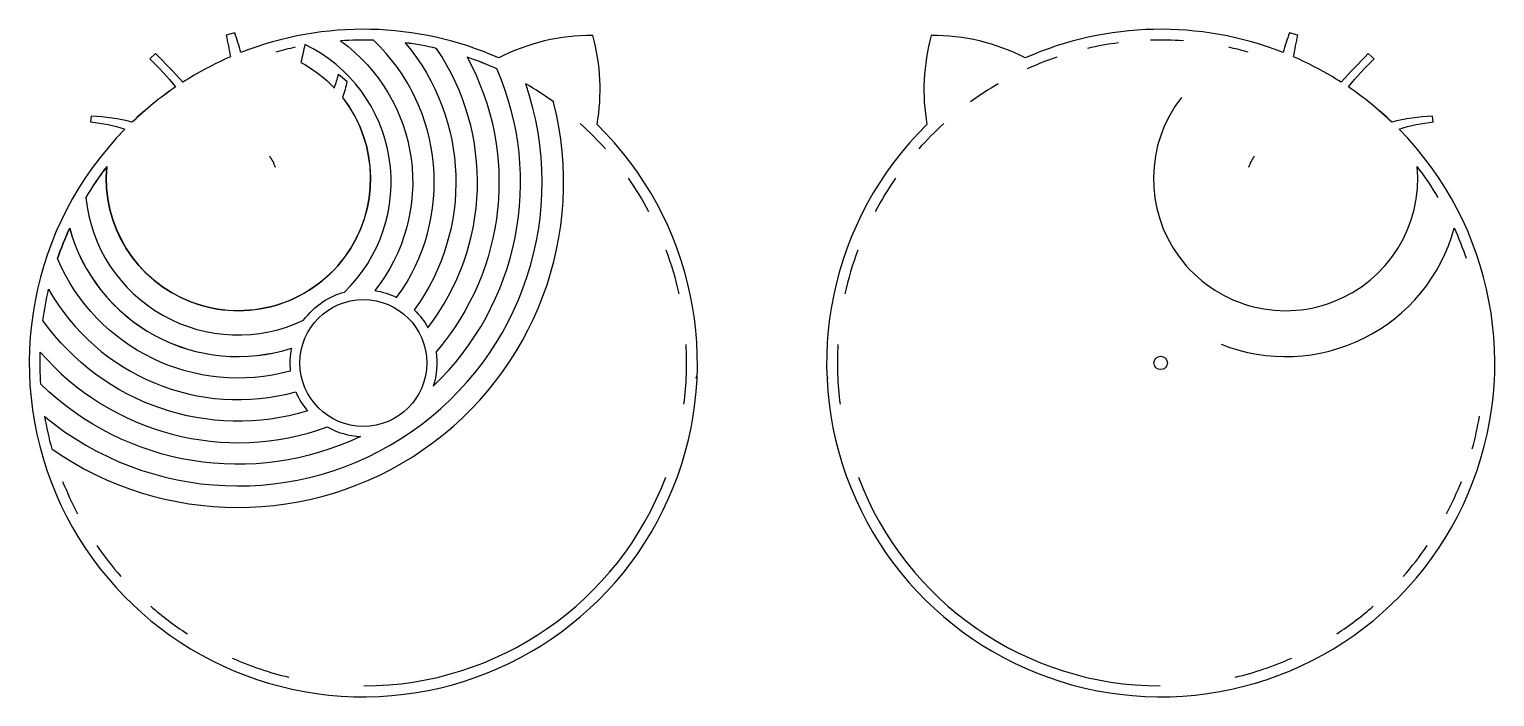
# Model space of a CAD drawing. Header units: millimetres. Extents: x 1973 to 3069, y 1788 to 2288.
import ezdxf

# ---------------------------------------------------------------- set-up
doc = ezdxf.new("R2010")
doc.units = ezdxf.units.MM
doc.layers.get('0').update_dxf_attribs({"color": 1})

msp = doc.modelspace()

# ---------------------------------------------------------------- linework, layer by layer
msp.add_line((2018.7, 2219), (2019.3, 2223.2))
for points in [[(2018.6, 2219, -0.051072), (2044.3, 2213.6, 2.416952), (2397.6, 2217, 0.110845), (2394.4, 2283.7, 0.123594), (2324.1, 2266.9, 0.200856), (2131.1, 2271, 0.011612), (2126.4, 2285.7), (2120, 2284.1, -0.008977), (2123.2, 2267.7, 0.040531), (2087.5, 2248.7, 0.013639), (2067.2, 2270.2), (2062.9, 2266.3, -0.02852), (2082.2, 2245.2, 0.041899), (2049.7, 2218.8, 0.060989), (2019.3, 2223.2)], [(3023.3, 2219), (3022.8, 2223.2, 0.060989), (2992.4, 2218.8, 0.041899), (2959.9, 2245.2, -0.02852), (2979.1, 2266.3), (2974.8, 2270.2, 0.013639), (2954.6, 2248.7, 0.040531), (2918.9, 2267.7, -0.008977), (2922.1, 2284.1), (2915.7, 2285.7, 0.011612), (2911, 2271, 0.200856), (2718, 2266.9, 0.123594), (2647.7, 2283.7, 0.110845), (2644.5, 2217, 2.416952), (2997.8, 2213.6, -0.051072), (3023.5, 2219)]]:
    msp.add_lwpolyline(points, format="xyb")
for points in [[(2192.3, 2084.2, -0.081182), (2208.5, 2091.5, 0.521115), (2179, 2277, -0.007283), (2175.9, 2263.6, -0.080541), (2201, 2244.4, 0.022083), (2204.1, 2254.7), (2210.4, 2249.4, -0.026426), (2207.2, 2237.2, -1.471823), (2030.7, 2185.6, 0.029014), (2015, 2162.4, 0.518257), (2178, 2070.4, -0.091087)], [(2247.6, 2087.4, 0.376139), (2230.3, 2280.2, 0.025431), (2205.7, 2279.7, -0.426879), (2231.3, 2092.7, -0.078219)], [(2271, 2064.8, 0.322604), (2277.5, 2274, 0.024523), (2254.1, 2278.3, -0.343451), (2260.8, 2078.1, -0.076702)], [(2277.1, 2046.7, -0.11911), (2274.9, 2021, 0.31527), (2322.6, 2258.7, 0.024779), (2300.3, 2267.5, -0.311937)], [(2002.9, 2139.4, 0.426879), (2168.8, 2049.5, 0.078219), (2168, 2032.4, -0.376139), (1993.8, 2116.6, -0.025431)], [(2181, 2002.5, -0.322604), (1982.9, 2070.3, -0.024523), (1987.1, 2093.6, 0.343451), (2172.1, 2016.8, 0.076702)], [(1980.9, 2046.6, 0.311937), (2195.7, 1990.5, 0.11911), (2220.6, 1983.4, -0.31527), (1981.3, 2022.6, -0.024779)]]:
    msp.add_lwpolyline(points, format="xyb", close=True)
for centre, radius in [((2222.7, 2038.4), 47.5), ((2819.4, 2038.4), 5)]:
    msp.add_circle(centre, radius)
for centre, radius, start, end in [((2222.7, 2038.4), 241.9, 102.1577, 105.7038), ((2222.7, 2038.4), 241.9, 88.205, 94.032), ((2222.7, 2038.4), 241.9, 76.91, 82.5292), ((2819.4, 2038.4), 241.9, 97.4708, 103.09), ((2819.4, 2038.4), 241.9, 85.968, 91.795), ((2819.4, 2038.4), 241.9, 74.2962, 77.8423), ((2222.7, 2038.4), 241.9, 65.6077, 71.2854), ((2819.4, 2038.4), 241.9, 108.7146, 114.3923), ((2128.9, 2173.9), 227.6, 230.468, 18.8749), ((2222.7, 2038.4), 250, 124.201, 133.7979), ((2222.7, 2038.4), 241.9, 53.928, 59.8354), ((2222.7, 2038.4), 241.9, 53.928, 59.8354), ((2819.4, 2038.4), 241.9, 120.1646, 126.072), ((2819.4, 2038.4), 250, 46.2021, 55.799), ((2128.9, 2173.9), 243.7, 235.0917, 14.2512), ((2129.2, 2176.5), 98.9, 174.6891, 37.9158), ((2912.9, 2176.5), 98.9, 142.0842, 5.3109), ((2222.7, 2038.4), 241.9, 41.5267, 47.8419), ((2819.4, 2038.4), 241.9, 132.1581, 138.4733), ((2129.2, 2176.5), 28.9, 16.9335, 35.8047), ((2912.9, 2176.5), 28.9, 144.1953, 163.0665), ((2222.7, 2038.4), 241.9, 142.5128, 149.1605), ((2819.4, 2038.4), 241.9, 30.8395, 37.4872), ((2222.7, 2038.4), 241.9, 27.9395, 34.92), ((2819.4, 2038.4), 241.9, 145.08, 152.0605), ((2222.7, 2038.4), 241.9, 155.3109, 161.1379), ((2128.9, 2173.9), 130.7, 195.3061, 287.7725), ((2913.1, 2173.9), 130.7, 248.2535, 344.6939), ((2819.4, 2038.4), 241.9, 18.8621, 24.6891), ((2222.7, 2038.4), 241.9, 12.3402, 20.4705), ((2819.4, 2038.4), 241.9, 159.5295, 167.6598), ((2222.7, 2038.4), 241.9, 352.6932, 3.263), ((2819.4, 2038.4), 241.9, 176.737, 187.3068), ((2128.9, 2173.9), 372.9, 336.7908, 337.141), ((2913.1, 2173.9), 372.9, 202.859, 203.2092), ((2222.7, 2038.4), 241.9, 189.5075, 195.4149), ((2222.7, 2038.4), 241.9, 189.5075, 195.4149), ((2819.4, 2038.4), 241.9, 344.5851, 350.4925), ((2222.7, 2038.4), 241.9, 270.0675, 339.2753), ((2819.4, 2038.4), 241.9, 200.7247, 269.9325), ((2222.7, 2038.4), 241.9, 201.501, 207.8162), ((2819.4, 2038.4), 241.9, 332.1838, 338.499), ((2222.7, 2038.4), 241.9, 214.4229, 221.4034), ((2819.4, 2038.4), 241.9, 318.5966, 325.5771), ((2222.7, 2038.4), 241.9, 228.8724, 237.0027), ((2819.4, 2038.4), 241.9, 302.9973, 311.1276), ((2222.7, 2038.4), 241.9, 246.0799, 256.6497), ((2819.4, 2038.4), 241.9, 283.3503, 293.9201)]:
    msp.add_arc(centre, radius, start, end)

doc.saveas('drawing.dxf')
